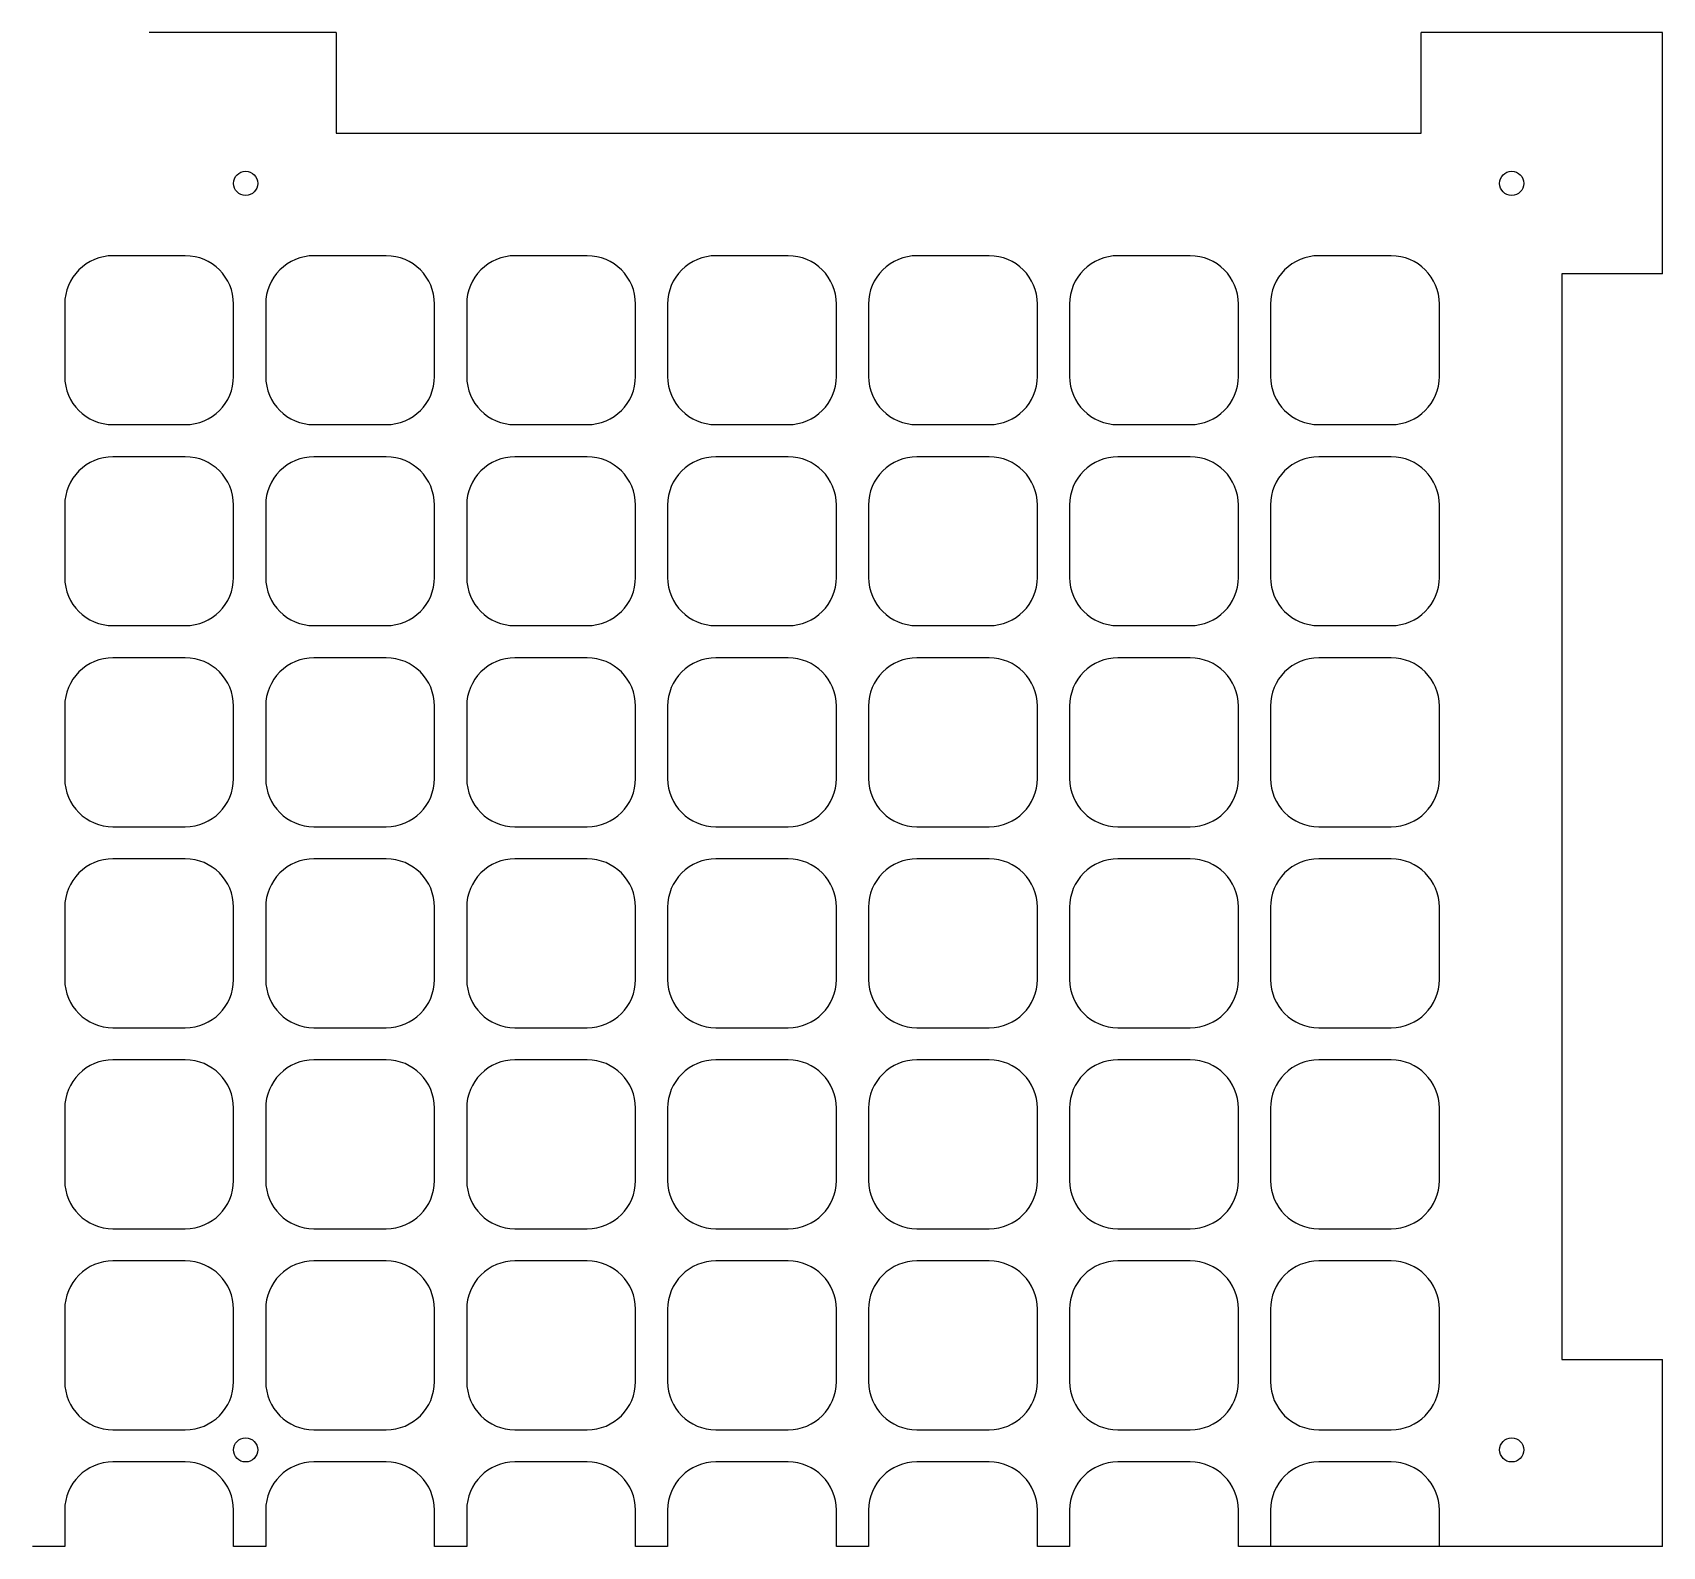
# Model space of a CAD drawing. Header units: millimetres. Extents: x -270 to 0, y 0 to 251.
import ezdxf

# ---------------------------------------------------------------- set-up
doc = ezdxf.new("R2010")
doc.units = ezdxf.units.MM
doc.layers.get('0').update_dxf_attribs({"lineweight": 25, "true_color": 0xffffff})

# ---------------------------------------------------------------- blocks, each defined once
blk = doc.blocks.new('gat28mm')
for p, q in [((6, 14), (-6, 14)), ((-14, 6), (-14, -6)), ((14, -6), (14, 6)), ((-6, -14), (6, -14))]:
    blk.add_line(p, q)
for centre, start, end in [((-6, 6), 90, 180), ((6, 6), 0, 90), ((-6, -6), 180, 270), ((6, -6), 270, 0)]:
    blk.add_arc(centre, 8, start, end)
blk = doc.blocks.new('half-hole')
for p, q in [((-8, 14), (-20, 14)), ((-28, 6), (-28, 0)), ((0, 0), (0, 6))]:
    blk.add_line(p, q)
for centre, start, end in [((-20, 6), 90, 180), ((-8, 6), 0, 90)]:
    blk.add_arc(centre, 8, start, end)

msp = doc.modelspace()

# ---------------------------------------------------------------- linework, layer by layer
for p, q in [((-220, 251), (-251, 251)), ((-220, 251), (-220, 234.33)), ((0, 251), (-40, 251)), ((-40, 234.33), (-40, 251)), ((0, 211), (0, 251)), ((-220, 234.33), (-40, 234.33)), ((0, 211), (-16.67, 211)), ((-16.67, 211), (-16.67, 31)), ((-16.67, 31), (0, 31)), ((0, 0), (0, 31)), ((-265, 0), (-270.33, 0)), ((-231.67, 0), (-237, 0)), ((-198.33, 0), (-203.67, 0)), ((-165, 0), (-170.33, 0)), ((-131.67, 0), (-137, 0)), ((-98.33, 0), (-103.67, 0)), ((0, 0), (-70.33, 0))]:
    msp.add_line(p, q)
for centre in [(-235, 226), (-25, 226), (-235, 16), (-25, 16)]:
    msp.add_circle(centre, 2)
for centre in [(-220, 234.33), (-40, 234.33), (-16.67, 211)]:
    msp.add_arc(centre, 0, 0, 0)

# ---------------------------------------------------------------- block references
for name, p, rotation in [('gat28mm', (-251, 200), 180), ('gat28mm', (-217.67, 200), 180), ('gat28mm', (-184.33, 200), 180), ('gat28mm', (-151, 200), 180), ('gat28mm', (-117.67, 200), 180), ('gat28mm', (-84.33, 200), 180), ('gat28mm', (-51, 200), 180), ('gat28mm', (-251, 166.67), 180), ('gat28mm', (-217.67, 166.67), 180), ('gat28mm', (-184.33, 166.67), 180), ('gat28mm', (-151, 166.67), 180), ('gat28mm', (-117.67, 166.67), 180), ('gat28mm', (-84.33, 166.67), 180), ('gat28mm', (-51, 166.67), 180), ('gat28mm', (-251, 133.33), 180), ('gat28mm', (-217.67, 133.33), 180), ('gat28mm', (-184.33, 133.33), 180), ('gat28mm', (-151, 133.33), 180), ('gat28mm', (-117.67, 133.33), 180), ('gat28mm', (-84.33, 133.33), 180), ('gat28mm', (-51, 133.33), 180), ('gat28mm', (-251, 100), 180), ('gat28mm', (-217.67, 100), 180), ('gat28mm', (-184.33, 100), 180), ('gat28mm', (-151, 100), 180), ('gat28mm', (-117.67, 100), 180), ('gat28mm', (-84.33, 100), 180), ('gat28mm', (-51, 100), 180), ('gat28mm', (-251, 66.67), 180), ('gat28mm', (-217.67, 66.67), 180), ('gat28mm', (-184.33, 66.67), 180), ('gat28mm', (-151, 66.67), 180), ('gat28mm', (-117.67, 66.67), 180), ('gat28mm', (-84.33, 66.67), 180), ('gat28mm', (-51, 66.67), 180), ('gat28mm', (-251, 33.33), 180), ('gat28mm', (-217.67, 33.33), 180), ('gat28mm', (-184.33, 33.33), 180), ('gat28mm', (-151, 33.33), 180), ('gat28mm', (-117.67, 33.33), 180), ('gat28mm', (-84.33, 33.33), 180), ('gat28mm', (-51, 33.33), 180), ('half-hole', (-237, 0), 360), ('half-hole', (-203.67, 0), 360), ('half-hole', (-170.33, 0), 360), ('half-hole', (-137, 0), 360), ('half-hole', (-103.67, 0), 360), ('half-hole', (-70.33, 0), 360), ('half-hole', (-37, 0), 360)]:
    msp.add_blockref(name, p, dxfattribs=dict(rotation=rotation))

doc.saveas('drawing.dxf')
